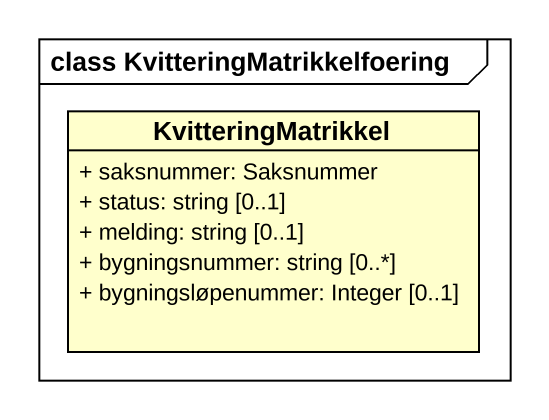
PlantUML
@startuml
mainframe class KvitteringMatrikkelfoering
hide circle
hide empty members
skinparam classAttributeIconSize 0
class KvitteringMatrikkel {
  + saksnummer: Saksnummer
  + status: string [0..1]
  + melding: string [0..1]
  + bygningsnummer: string [0..*]
  + bygningsløpenummer: Integer [0..1]
}
@enduml
